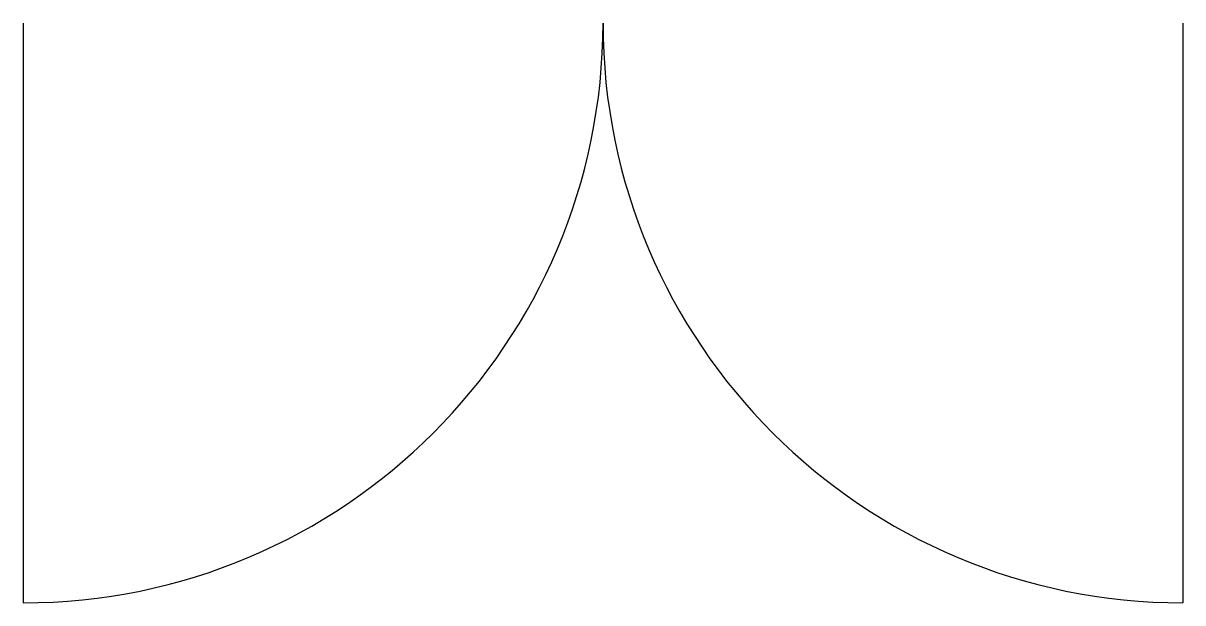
# Model space of a CAD drawing. Extents: x -500 to 500, y -500 to 0.
import ezdxf

# ---------------------------------------------------------------- set-up
doc = ezdxf.new("R2010")
doc.units = 0
doc.header["$LTSCALE"] = 300
doc.header["$MEASUREMENT"] = 0
doc.layers.get('0').update_dxf_attribs({"linetype": 'CONTINUOUS'})

msp = doc.modelspace()

# ---------------------------------------------------------------- linework, layer by layer
at = {"color": 11}
for p, q in [((-500, 0), (-500, -500)), ((500, 0), (500, -500))]:
    msp.add_line(p, q, dxfattribs=at)
at = {"color": 3}
for centre, start, end in [((-500, 0), 270, 0), ((500, 0), 180, 270)]:
    msp.add_arc(centre, 500, start, end, dxfattribs=at)

doc.saveas('drawing.dxf')
